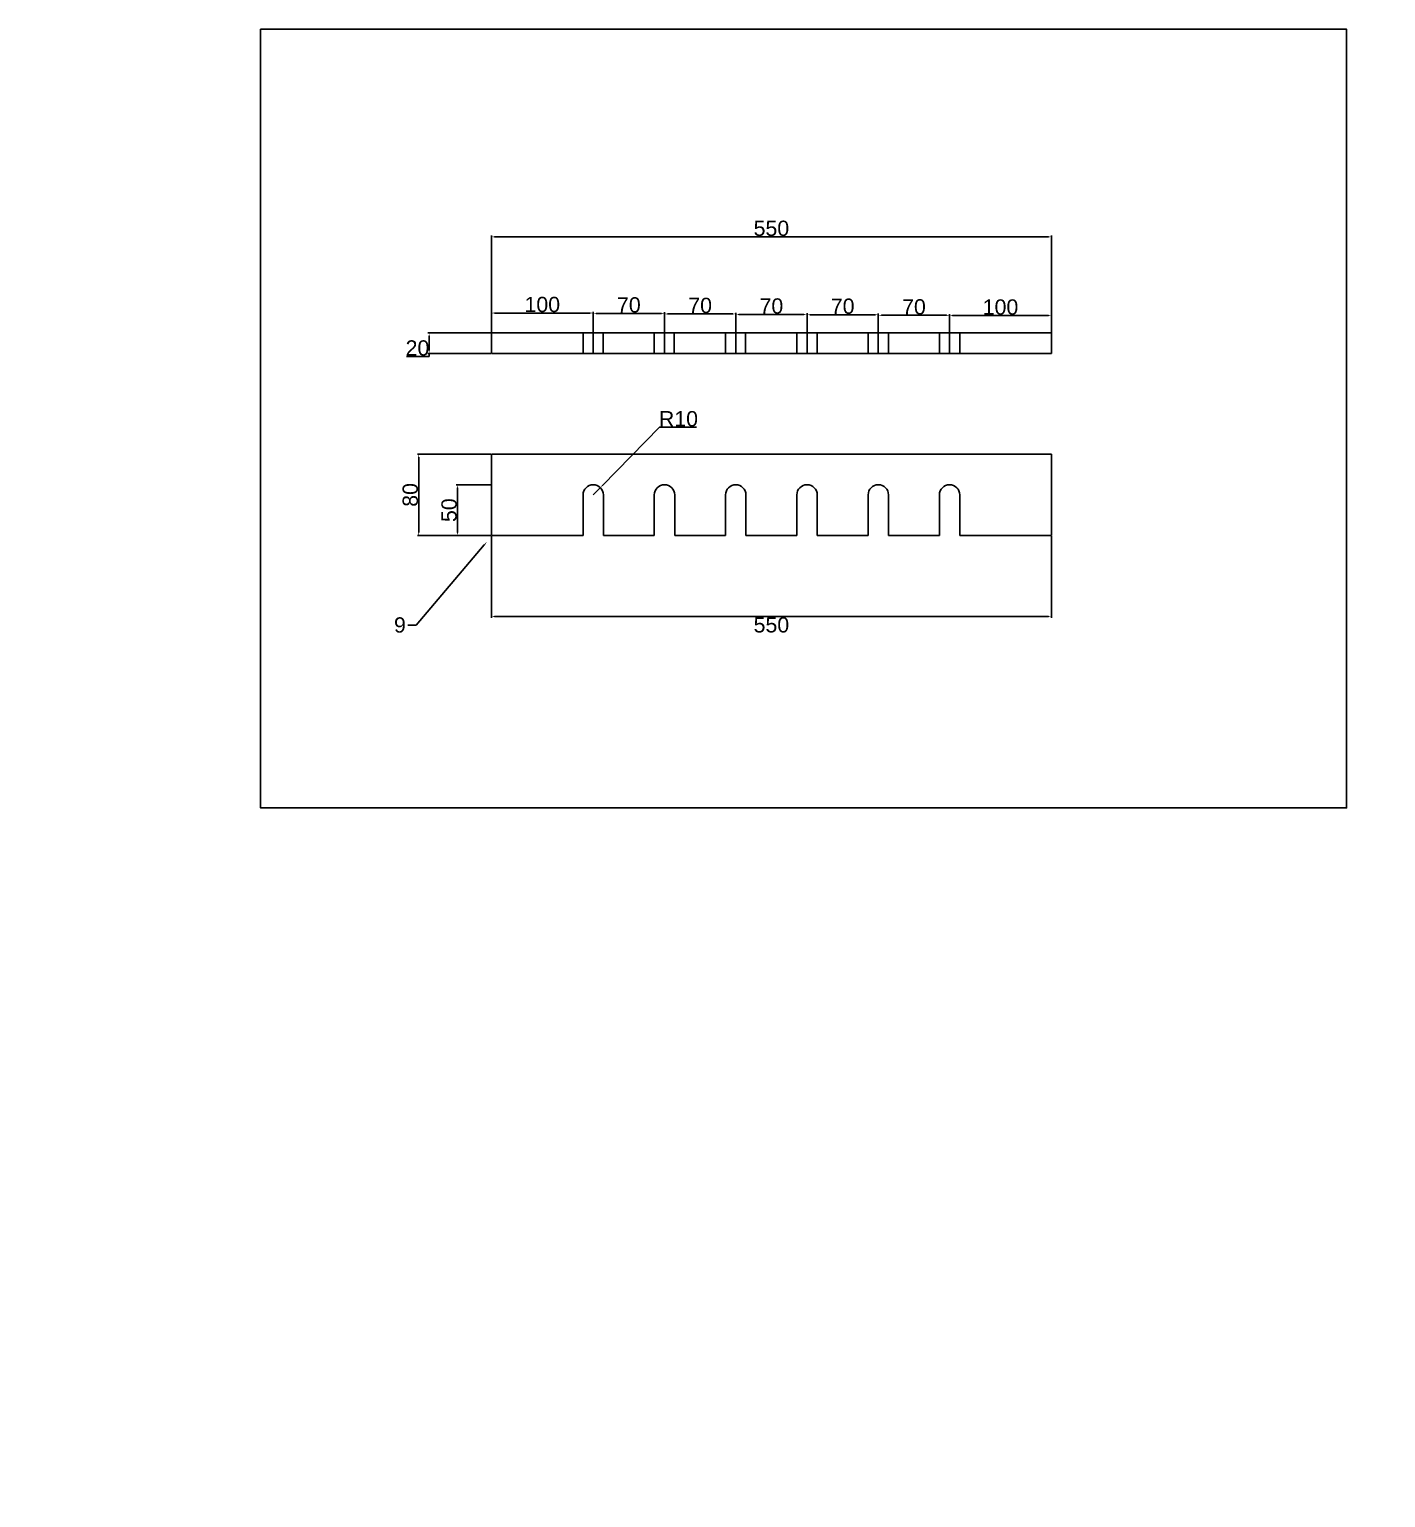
# Model space of a CAD drawing. Header units: millimetres. Extents: x -3009 to 55097, y -2803 to 5841.
# Drawn here: x 2708 to 4040, y 1569 to 3011 of the extents above; entities that cross this region are included whole.
import ezdxf
from ezdxf import colors
from ezdxf.entities.mleader import LeaderData, LeaderLine
from ezdxf.math import Vec2, Vec3

# ---------------------------------------------------------------- set-up
doc = ezdxf.new("R2010")
doc.units = ezdxf.units.MM
doc.layers.add('DIM', color=10, linetype='Continuous')
doc.layers.add('PDF2_Text', color=7, linetype='Continuous')
doc.styles.add('PDF F1', font='arial.ttf')
doc.styles.get("Standard").update_dxf_attribs({"font": 'arial.ttf', "height": 15})
doc.dimstyles.new('DIM', dxfattribs={"dimtxt": 15, "dimasz": 3, "dimexe": 1.25, "dimexo": 0.625, "dimtad": 2, "dimtoh": 1, "dimdec": 0, "dimtxsty": 'Standard', "dimcen": 2.5, "dimclrd": 1, "dimclre": 4, "dimclrt": 1, "dimadec": 0, "dimazin": 0, "dimtfac": 1, "dimtdec": 0, "dimtmove": 0, "dimatfit": 3, "dimfxl": 1, "dimtfillclr": 4, "dimarcsym": 0})

# ---------------------------------------------------------------- blocks, each defined once
blk = doc.blocks.new('*D5')
at = {"layer": 'Defpoints', "color": 0, "transparency": 16777216}
for p in [(3161.6, 2713), (3100.5, 2693), (3161.6, 2693)]:
    blk.add_point(p, dxfattribs=at)
at = {"layer": 'DIM', "color": 4, "lineweight": -2, "transparency": 16777216}
for p, q in [((3160.9, 2713), (3099.3, 2713)), ((3160.9, 2693), (3099.3, 2693))]:
    blk.add_line(p, q, dxfattribs=at)
at = {"layer": 'DIM', "color": 1, "lineweight": -2, "transparency": 16777216}
for p, q in [((3100.5, 2710), (3100.5, 2696)), ((3100.5, 2690), (3078.2, 2690)), ((3100.5, 2693), (3100.5, 2690))]:
    blk.add_line(p, q, dxfattribs=at)
at = {"layer": 'DIM', "color": 1, "transparency": 16777216}
for points in [[(3100, 2710), (3101, 2710), (3100.5, 2713)], [(3100, 2696), (3101, 2696), (3100.5, 2693)]]:
    blk.add_solid(points, dxfattribs=at)
at = {"layer": 'DIM', "color": 1, "transparency": 16777216, "insert": (3089, 2698.2), "char_height": 15, "attachment_point": 5}
blk.add_mtext('20', dxfattribs=at)
blk = doc.blocks.new('*D6')
at = {"layer": 'Defpoints', "color": 0, "transparency": 16777216}
for p in [(3711.6, 2807.4), (3161.6, 2713), (3711.6, 2713)]:
    blk.add_point(p, dxfattribs=at)
at = {"layer": 'DIM', "color": 4, "lineweight": -2, "transparency": 16777216}
for p, q in [((3161.6, 2713.6), (3161.6, 2808.7)), ((3711.6, 2713.6), (3711.6, 2808.7))]:
    blk.add_line(p, q, dxfattribs=at)
at = {"layer": 'DIM', "color": 1, "lineweight": -2, "transparency": 16777216}
blk.add_line((3164.6, 2807.4), (3708.6, 2807.4), dxfattribs=at)
at = {"layer": 'DIM', "color": 1, "transparency": 16777216}
for points in [[(3164.6, 2807.9), (3164.6, 2806.9), (3161.6, 2807.4)], [(3708.6, 2807.9), (3708.6, 2806.9), (3711.6, 2807.4)]]:
    blk.add_solid(points, dxfattribs=at)
at = {"layer": 'DIM', "color": 1, "transparency": 16777216, "insert": (3436.6, 2815.7), "char_height": 15, "attachment_point": 5}
blk.add_mtext('550', dxfattribs=at)
blk = doc.blocks.new('*D7')
at = {"layer": 'Defpoints', "color": 0, "transparency": 16777216}
for p in [(3261.6, 2732.6), (3161.6, 2713), (3261.6, 2713)]:
    blk.add_point(p, dxfattribs=at)
at = {"layer": 'DIM', "color": 4, "lineweight": -2, "transparency": 16777216}
for p, q in [((3161.6, 2713.6), (3161.6, 2733.9)), ((3261.6, 2713.6), (3261.6, 2733.9))]:
    blk.add_line(p, q, dxfattribs=at)
at = {"layer": 'DIM', "color": 1, "lineweight": -2, "transparency": 16777216}
blk.add_line((3164.6, 2732.6), (3258.6, 2732.6), dxfattribs=at)
at = {"layer": 'DIM', "color": 1, "transparency": 16777216}
for points in [[(3164.6, 2733.1), (3164.6, 2732.1), (3161.6, 2732.6)], [(3258.6, 2733.1), (3258.6, 2732.1), (3261.6, 2732.6)]]:
    blk.add_solid(points, dxfattribs=at)
at = {"layer": 'DIM', "color": 1, "transparency": 16777216, "insert": (3211.6, 2740.9), "char_height": 15, "attachment_point": 5}
blk.add_mtext('100', dxfattribs=at)
blk = doc.blocks.new('*D8')
at = {"layer": 'Defpoints', "color": 0, "transparency": 16777216}
for p in [(3331.6, 2732.3), (3261.6, 2713), (3331.6, 2713)]:
    blk.add_point(p, dxfattribs=at)
at = {"layer": 'DIM', "color": 4, "lineweight": -2, "transparency": 16777216}
for p, q in [((3261.6, 2713.6), (3261.6, 2733.5)), ((3331.6, 2713.6), (3331.6, 2733.5))]:
    blk.add_line(p, q, dxfattribs=at)
at = {"layer": 'DIM', "color": 1, "lineweight": -2, "transparency": 16777216}
blk.add_line((3264.6, 2732.3), (3328.6, 2732.3), dxfattribs=at)
at = {"layer": 'DIM', "color": 1, "transparency": 16777216}
for points in [[(3264.6, 2732.8), (3264.6, 2731.8), (3261.6, 2732.3)], [(3328.6, 2732.8), (3328.6, 2731.8), (3331.6, 2732.3)]]:
    blk.add_solid(points, dxfattribs=at)
at = {"layer": 'DIM', "color": 1, "transparency": 16777216, "insert": (3296.6, 2740.5), "char_height": 15, "attachment_point": 5}
blk.add_mtext('70', dxfattribs=at)
blk = doc.blocks.new('*D9')
at = {"layer": 'Defpoints', "color": 0, "transparency": 16777216}
for p in [(3401.6, 2731.7), (3331.6, 2713), (3401.6, 2713)]:
    blk.add_point(p, dxfattribs=at)
at = {"layer": 'DIM', "color": 4, "lineweight": -2, "transparency": 16777216}
for p, q in [((3331.6, 2713.6), (3331.6, 2732.9)), ((3401.6, 2713.6), (3401.6, 2732.9))]:
    blk.add_line(p, q, dxfattribs=at)
at = {"layer": 'DIM', "color": 1, "lineweight": -2, "transparency": 16777216}
blk.add_line((3334.6, 2731.7), (3398.6, 2731.7), dxfattribs=at)
at = {"layer": 'DIM', "color": 1, "transparency": 16777216}
for points in [[(3334.6, 2732.2), (3334.6, 2731.2), (3331.6, 2731.7)], [(3398.6, 2732.2), (3398.6, 2731.2), (3401.6, 2731.7)]]:
    blk.add_solid(points, dxfattribs=at)
at = {"layer": 'DIM', "color": 1, "transparency": 16777216, "insert": (3366.6, 2740), "char_height": 15, "attachment_point": 5}
blk.add_mtext('70', dxfattribs=at)
blk = doc.blocks.new('*D10')
at = {"layer": 'Defpoints', "color": 0, "transparency": 16777216}
for p in [(3471.6, 2731.2), (3401.6, 2713), (3471.6, 2713)]:
    blk.add_point(p, dxfattribs=at)
at = {"layer": 'DIM', "color": 4, "lineweight": -2, "transparency": 16777216}
for p, q in [((3401.6, 2713.6), (3401.6, 2732.4)), ((3471.6, 2713.6), (3471.6, 2732.4))]:
    blk.add_line(p, q, dxfattribs=at)
at = {"layer": 'DIM', "color": 1, "lineweight": -2, "transparency": 16777216}
blk.add_line((3404.6, 2731.2), (3468.6, 2731.2), dxfattribs=at)
at = {"layer": 'DIM', "color": 1, "transparency": 16777216}
for points in [[(3404.6, 2731.7), (3404.6, 2730.7), (3401.6, 2731.2)], [(3468.6, 2731.7), (3468.6, 2730.7), (3471.6, 2731.2)]]:
    blk.add_solid(points, dxfattribs=at)
at = {"layer": 'DIM', "color": 1, "transparency": 16777216, "insert": (3436.6, 2739.4), "char_height": 15, "attachment_point": 5}
blk.add_mtext('70', dxfattribs=at)
blk = doc.blocks.new('*D11')
at = {"layer": 'Defpoints', "color": 0, "transparency": 16777216}
for p in [(3541.6, 2730.9), (3471.6, 2713), (3541.6, 2713)]:
    blk.add_point(p, dxfattribs=at)
at = {"layer": 'DIM', "color": 4, "lineweight": -2, "transparency": 16777216}
for p, q in [((3471.6, 2713.6), (3471.6, 2732.1)), ((3541.6, 2713.6), (3541.6, 2732.1))]:
    blk.add_line(p, q, dxfattribs=at)
at = {"layer": 'DIM', "color": 1, "lineweight": -2, "transparency": 16777216}
blk.add_line((3474.6, 2730.9), (3538.6, 2730.9), dxfattribs=at)
at = {"layer": 'DIM', "color": 1, "transparency": 16777216}
for points in [[(3474.6, 2731.4), (3474.6, 2730.4), (3471.6, 2730.9)], [(3538.6, 2731.4), (3538.6, 2730.4), (3541.6, 2730.9)]]:
    blk.add_solid(points, dxfattribs=at)
at = {"layer": 'DIM', "color": 1, "transparency": 16777216, "insert": (3506.6, 2739.2), "char_height": 15, "attachment_point": 5}
blk.add_mtext('70', dxfattribs=at)
blk = doc.blocks.new('*D12')
at = {"layer": 'Defpoints', "color": 0, "transparency": 16777216}
for p in [(3611.6, 2730.4), (3541.6, 2713), (3611.6, 2713)]:
    blk.add_point(p, dxfattribs=at)
at = {"layer": 'DIM', "color": 4, "lineweight": -2, "transparency": 16777216}
for p, q in [((3541.6, 2713.6), (3541.6, 2731.6)), ((3611.6, 2713.6), (3611.6, 2731.6))]:
    blk.add_line(p, q, dxfattribs=at)
at = {"layer": 'DIM', "color": 1, "lineweight": -2, "transparency": 16777216}
blk.add_line((3544.6, 2730.4), (3608.6, 2730.4), dxfattribs=at)
at = {"layer": 'DIM', "color": 1, "transparency": 16777216}
for points in [[(3544.6, 2730.9), (3544.6, 2729.9), (3541.6, 2730.4)], [(3608.6, 2730.9), (3608.6, 2729.9), (3611.6, 2730.4)]]:
    blk.add_solid(points, dxfattribs=at)
at = {"layer": 'DIM', "color": 1, "transparency": 16777216, "insert": (3576.6, 2738.6), "char_height": 15, "attachment_point": 5}
blk.add_mtext('70', dxfattribs=at)
blk = doc.blocks.new('*D13')
at = {"layer": 'Defpoints', "color": 0, "transparency": 16777216}
for p in [(3711.6, 2730.1), (3611.6, 2713), (3711.6, 2713)]:
    blk.add_point(p, dxfattribs=at)
at = {"layer": 'DIM', "color": 4, "lineweight": -2, "transparency": 16777216}
for p, q in [((3611.6, 2713.6), (3611.6, 2731.3)), ((3711.6, 2713.6), (3711.6, 2731.3))]:
    blk.add_line(p, q, dxfattribs=at)
at = {"layer": 'DIM', "color": 1, "lineweight": -2, "transparency": 16777216}
blk.add_line((3614.6, 2730.1), (3708.6, 2730.1), dxfattribs=at)
at = {"layer": 'DIM', "color": 1, "transparency": 16777216}
for points in [[(3614.6, 2730.6), (3614.6, 2729.6), (3611.6, 2730.1)], [(3708.6, 2730.6), (3708.6, 2729.6), (3711.6, 2730.1)]]:
    blk.add_solid(points, dxfattribs=at)
at = {"layer": 'DIM', "color": 1, "transparency": 16777216, "insert": (3661.6, 2738.4), "char_height": 15, "attachment_point": 5}
blk.add_mtext('100', dxfattribs=at)
blk = doc.blocks.new('*D14')
at = {"layer": 'Defpoints', "color": 0, "transparency": 16777216}
for p in [(3090.2, 2594), (3161.6, 2594), (3161.6, 2514)]:
    blk.add_point(p, dxfattribs=at)
at = {"layer": 'DIM', "color": 4, "lineweight": -2, "transparency": 16777216}
for p, q in [((3160.9, 2594), (3089, 2594)), ((3160.9, 2514), (3089, 2514))]:
    blk.add_line(p, q, dxfattribs=at)
at = {"layer": 'DIM', "color": 1, "lineweight": -2, "transparency": 16777216}
blk.add_line((3090.2, 2517), (3090.2, 2591), dxfattribs=at)
at = {"layer": 'DIM', "color": 1, "transparency": 16777216}
for points in [[(3089.7, 2591), (3090.7, 2591), (3090.2, 2594)], [(3089.7, 2517), (3090.7, 2517), (3090.2, 2514)]]:
    blk.add_solid(points, dxfattribs=at)
at = {"layer": 'DIM', "color": 1, "transparency": 16777216, "insert": (3082, 2554), "char_height": 15, "attachment_point": 5, "rotation": 90}
blk.add_mtext('80', dxfattribs=at)
blk = doc.blocks.new('*D15')
at = {"layer": 'Defpoints', "color": 0, "transparency": 16777216}
for p in [(3128.4, 2564), (3161.6, 2564), (3161.6, 2514)]:
    blk.add_point(p, dxfattribs=at)
at = {"layer": 'DIM', "color": 4, "lineweight": -2, "transparency": 16777216}
for p, q in [((3160.9, 2564), (3127.1, 2564)), ((3160.9, 2514), (3127.1, 2514))]:
    blk.add_line(p, q, dxfattribs=at)
at = {"layer": 'DIM', "color": 1, "lineweight": -2, "transparency": 16777216}
blk.add_line((3128.4, 2517), (3128.4, 2561), dxfattribs=at)
at = {"layer": 'DIM', "color": 1, "transparency": 16777216}
for points in [[(3127.9, 2561), (3128.9, 2561), (3128.4, 2564)], [(3127.9, 2517), (3128.9, 2517), (3128.4, 2514)]]:
    blk.add_solid(points, dxfattribs=at)
at = {"layer": 'DIM', "color": 1, "transparency": 16777216, "insert": (3120.1, 2539), "char_height": 15, "attachment_point": 5, "rotation": 90}
blk.add_mtext('50', dxfattribs=at)
blk = doc.blocks.new('*D16')
at = {"layer": 'Defpoints', "color": 0, "transparency": 16777216}
for p in [(3161.6, 2514), (3711.6, 2514), (3711.6, 2434.6)]:
    blk.add_point(p, dxfattribs=at)
at = {"layer": 'DIM', "color": 4, "lineweight": -2, "transparency": 16777216}
for p, q in [((3161.6, 2513.4), (3161.6, 2433.4)), ((3711.6, 2513.4), (3711.6, 2433.4))]:
    blk.add_line(p, q, dxfattribs=at)
at = {"layer": 'DIM', "color": 1, "lineweight": -2, "transparency": 16777216}
blk.add_line((3164.6, 2434.6), (3708.6, 2434.6), dxfattribs=at)
at = {"layer": 'DIM', "color": 1, "transparency": 16777216}
for points in [[(3164.6, 2435.1), (3164.6, 2434.1), (3161.6, 2434.6)], [(3708.6, 2435.1), (3708.6, 2434.1), (3711.6, 2434.6)]]:
    blk.add_solid(points, dxfattribs=at)
at = {"layer": 'DIM', "color": 1, "transparency": 16777216, "insert": (3436.6, 2426.3), "char_height": 15, "attachment_point": 5}
blk.add_mtext('550', dxfattribs=at)
blk = doc.blocks.new('*D17')
at = {"layer": 'Defpoints', "color": 0, "transparency": 16777216}
for p in [(3261.6, 2554), (3268.6, 2561.2)]:
    blk.add_point(p, dxfattribs=at)
at = {"layer": 'DIM', "color": 1, "lineweight": -2, "transparency": 16777216}
for p, q in [((3326.8, 2620.4), (3270.7, 2563.3)), ((3363.2, 2620.4), (3326.8, 2620.4)), ((3261.6, 2554), (3268.6, 2561.2))]:
    blk.add_line(p, q, dxfattribs=at)
at = {"layer": 'DIM', "color": 1, "transparency": 16777216}
blk.add_solid([(3270.3, 2563.7), (3271, 2563), (3268.6, 2561.2)], dxfattribs=at)
at = {"layer": 'DIM', "color": 1, "transparency": 16777216, "insert": (3345.3, 2628.7), "char_height": 15, "attachment_point": 5}
blk.add_mtext('R10', dxfattribs=at)

msp = doc.modelspace()

# ---------------------------------------------------------------- linework, layer by layer
for p, q in [((3161.6, 2713), (3711.6, 2713)), ((3161.6, 2693), (3161.6, 2713)), ((3251.6, 2693), (3251.6, 2713)), ((3261.6, 2693), (3261.6, 2713)), ((3271.5, 2693), (3271.5, 2713)), ((3321.6, 2693), (3321.6, 2713)), ((3331.6, 2693), (3331.6, 2713)), ((3341.2, 2693), (3341.2, 2713)), ((3391.6, 2693), (3391.6, 2713)), ((3401.6, 2693), (3401.6, 2713)), ((3411.3, 2693), (3411.3, 2713)), ((3461.6, 2693), (3461.6, 2713)), ((3471.6, 2693), (3471.6, 2713)), ((3481.6, 2693), (3481.6, 2713)), ((3531.7, 2693), (3531.7, 2713)), ((3541.6, 2693), (3541.6, 2713)), ((3551.5, 2693), (3551.5, 2713)), ((3601.6, 2713), (3601.6, 2693)), ((3611.6, 2713), (3611.6, 2693)), ((3621.6, 2713), (3621.6, 2693)), ((3711.6, 2713), (3711.6, 2693)), ((3711.6, 2693), (3161.6, 2693)), ((3711.6, 2594), (3161.6, 2594)), ((3161.6, 2594), (3161.6, 2514)), ((3711.6, 2594), (3711.6, 2514)), ((3251.6, 2554), (3251.6, 2514)), ((3271.6, 2554), (3271.6, 2514)), ((3321.6, 2554), (3321.6, 2514)), ((3341.6, 2554), (3341.6, 2514)), ((3391.6, 2554), (3391.6, 2514)), ((3411.6, 2554), (3411.6, 2514)), ((3461.6, 2554), (3461.6, 2514)), ((3481.6, 2554), (3481.6, 2514)), ((3531.6, 2554), (3531.6, 2514)), ((3551.6, 2554), (3551.6, 2514)), ((3601.6, 2554), (3601.6, 2514)), ((3621.6, 2554), (3621.6, 2514)), ((3251.6, 2514), (3161.6, 2514)), ((3321.6, 2514), (3271.6, 2514)), ((3391.6, 2514), (3341.6, 2514)), ((3461.6, 2514), (3411.6, 2514)), ((3531.6, 2514), (3481.6, 2514)), ((3601.6, 2514), (3551.6, 2514)), ((3711.6, 2514), (3621.6, 2514))]:
    msp.add_line(p, q)
at = {"color": 242, "true_color": 0xcd2027}
msp.add_lwpolyline([(2935, 3011.2), (4001.5, 3011.2), (4001.5, 2246.6), (2935, 2246.6)], close=True, dxfattribs=at)
for centre in [(3261.6, 2554), (3331.6, 2554), (3401.6, 2554), (3471.6, 2554), (3541.6, 2554), (3611.6, 2554)]:
    msp.add_arc(centre, 10, 0, 180)

# ---------------------------------------------------------------- texts
at = {"layer": 'PDF2_Text', "insert": (871.8, 1604.3), "char_height": 53.691, "attachment_point": 4, "style": 'PDF F1'}
msp.add_mtext('DETAILOFITEMNO9(FIXEDTOPBATTEN)', dxfattribs=at)

# ---------------------------------------------------------------- dimensions: what is measured, and where the dimension line sits
at = {"layer": 'DIM'}
for base, p1, p2, picture, middle in [((3711.6, 2807.4), (3161.6, 2713), (3711.6, 2713), '*D6', (3436.6, 2815.7)), ((3261.6, 2732.6), (3161.6, 2713), (3261.6, 2713), '*D7', (3211.6, 2740.9)), ((3331.6, 2732.3), (3261.6, 2713), (3331.6, 2713), '*D8', (3296.6, 2740.5)), ((3401.6, 2731.7), (3331.6, 2713), (3401.6, 2713), '*D9', (3366.6, 2740)), ((3471.6, 2731.2), (3401.6, 2713), (3471.6, 2713), '*D10', (3436.6, 2739.4)), ((3541.6, 2730.9), (3471.6, 2713), (3541.6, 2713), '*D11', (3506.6, 2739.2)), ((3611.6, 2730.4), (3541.6, 2713), (3611.6, 2713), '*D12', (3576.6, 2738.6)), ((3711.6, 2730.1), (3611.6, 2713), (3711.6, 2713), '*D13', (3661.6, 2738.4)), ((3711.6, 2434.6), (3161.6, 2514), (3711.6, 2514), '*D16', (3436.6, 2426.3))]:
    dim = msp.add_linear_dim(base=base, p1=p1, p2=p2, dimstyle='DIM', dxfattribs=at)
    dim.commit()
    dim.dimension.update_dxf_attribs({"geometry": picture, "text_midpoint": middle})
for base, p1, p2, picture, middle in [((3100.5, 2693), (3161.6, 2713), (3161.6, 2693), '*D5', (3089, 2698.2)), ((3090.2, 2594), (3161.6, 2514), (3161.6, 2594), '*D14', (3082, 2554)), ((3128.4, 2564), (3161.6, 2514), (3161.6, 2564), '*D15', (3120.1, 2539))]:
    dim = msp.add_linear_dim(base=base, p1=p1, p2=p2, angle=90, dimstyle='DIM', dxfattribs=at)
    dim.commit()
    dim.dimension.update_dxf_attribs({"geometry": picture, "text_midpoint": middle})
dim = msp.add_radius_dim(center=(3261.6, 2554), mpoint=(3268.6, 2561.2), dimstyle='DIM', dxfattribs=at)
dim.commit()
dim.dimension.update_dxf_attribs({"geometry": '*D17', "text_midpoint": (3345.3, 2620.4), "dimtype": 164})

# ---------------------------------------------------------------- leaders
ml = msp.add_multileader_mtext('Standard')
ml.set_content('9', color=256)
ml.set_leader_properties()
ml.build(insert=Vec2(0, 0))
ctx = ml.context
ctx.base_point, ctx.char_height, ctx.plane_origin = Vec3(3065.8, 2426.1), 15, Vec3(3157.2, 2507.9)
ctx.text_align_type = 2
notes = []
notes.append((ctx, [(0, (1, 1, 0), (3087.6, 2426.1), (-1, 0), 8, [(0, [(3157.2, 2507.9)], 0, [])])]))
ctx.mtext.insert, ctx.mtext.alignment, ctx.mtext.flow_direction = Vec3(3077.6, 2433.8), 3, 5
for ctx, leaders in notes:
    for number, flags, end, landing, length, lines in leaders:
        leader = LeaderData()
        leader.index, (leader.has_last_leader_line, leader.has_dogleg_vector, leader.attachment_direction) = number, flags
        leader.last_leader_point, leader.dogleg_vector, leader.dogleg_length = Vec3(end), Vec3(landing), length
        for number, points, colour, breaks in lines:
            line = LeaderLine()
            line.index, line.vertices, line.color, line.breaks = number, Vec3.list(points), colors.encode_raw_color(colour), breaks
            leader.lines.append(line)
        ctx.leaders.append(leader)

doc.saveas('drawing.dxf')
